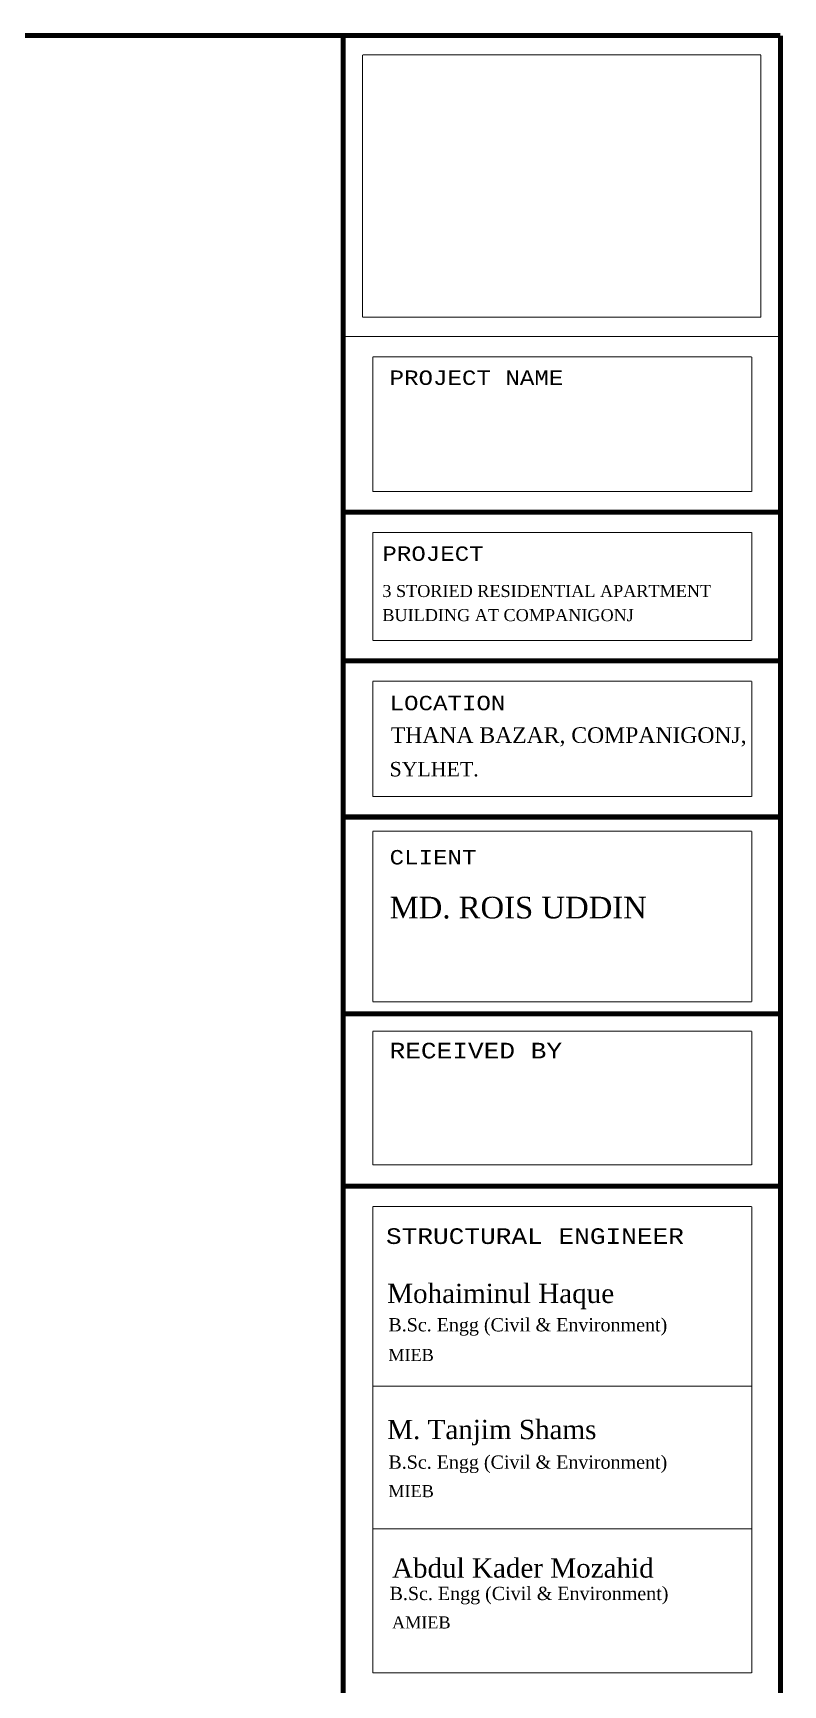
# Model space of a CAD drawing. Header units: millimetres. Extents: x 5 to 350, y 3 to 213.
# Drawn here: x 288.2 to 350.5, y 75.6 to 212.7 of the extents above; entities that cross this region are included whole.
import ezdxf

# ---------------------------------------------------------------- set-up
doc = ezdxf.new("R2010")
doc.units = ezdxf.units.MM
doc.layers.add('P', color=255, linetype='Continuous')
doc.layers.add('T', color=255, linetype='Continuous')
doc.styles.get("Standard").update_dxf_attribs({"font": 'arial.ttf'})

msp = doc.modelspace()

# ---------------------------------------------------------------- linework, layer by layer
at = {"layer": 'P'}
for points, const_width in [([(5.256, 212.513), (350.273, 212.513)], 0.423), ([(5.256, 212.513), (350.273, 212.513)], 0.423), ([(313.937, 3.14), (313.937, 212.513)], 0.423), ([(313.937, 212.513), (350.273, 212.513)], 0.423), ([(313.937, 3.14), (313.937, 212.513)], 0.423), ([(313.937, 212.513), (350.273, 212.513)], 0.423), ([(313.937, 187.537), (313.937, 212.513)], 0.085), ([(313.937, 212.513), (350.273, 212.513)], 0.085), ([(313.937, 187.537), (313.937, 212.513)], 0.085), ([(313.937, 212.513), (350.273, 212.513)], 0.085), ([(313.937, 187.537), (313.937, 212.513)], 0.085), ([(313.937, 212.513), (350.273, 212.513)], 0.085), ([(313.937, 187.537), (313.937, 212.513)], 0.085), ([(313.937, 212.513), (350.273, 212.513)], 0.085), ([(350.273, 212.513), (350.273, 3.14)], 0.423), ([(350.273, 212.513), (350.273, 3.14)], 0.423), ([(350.273, 212.513), (350.273, 3.14)], 0.423), ([(350.273, 212.513), (350.273, 3.14)], 0.423), ([(350.273, 212.513), (350.273, 187.537)], 0.085), ([(350.273, 212.513), (350.273, 187.537)], 0.085), ([(350.273, 212.513), (350.273, 187.537)], 0.085), ([(350.273, 212.513), (350.273, 187.537)], 0.085), ([(315.56, 189.142), (315.56, 210.908)], 0.085), ([(315.56, 210.908), (348.65, 210.908)], 0.085), ([(348.65, 210.908), (348.65, 189.142)], 0.085), ([(348.65, 189.142), (315.56, 189.142)], 0.085), ([(348.65, 189.142), (348.65, 189.142)], 0.085), ([(350.273, 187.537), (313.937, 187.537)], 0.085), ([(350.273, 187.537), (313.937, 187.537)], 0.085), ([(350.273, 187.537), (313.937, 187.537)], 0.085), ([(347.892, 187.537), (316.406, 187.537)], 0.085), ([(313.937, 3.14), (313.937, 185.085)], 0.085), ([(313.937, 3.14), (313.937, 185.085)], 0.085), ([(316.406, 174.66), (316.406, 185.843)], 0.085), ([(316.406, 174.66), (316.406, 185.843)], 0.085), ([(316.406, 185.843), (347.892, 185.843)], 0.085), ([(347.892, 185.843), (347.892, 174.66)], 0.085), ([(347.892, 185.843), (347.892, 174.66)], 0.085), ([(347.892, 185.843), (347.892, 185.843)], 0.085), ([(350.273, 185.085), (350.273, 3.14)], 0.085), ([(350.273, 185.085), (350.273, 3.14)], 0.085), ([(347.892, 174.66), (316.406, 174.66)], 0.085), ([(347.892, 174.66), (316.406, 174.66)], 0.085), ([(313.937, 172.967), (350.273, 172.967)], 0.423), ([(316.406, 162.313), (316.406, 171.274)], 0.085), ([(316.406, 162.313), (316.406, 171.274)], 0.085), ([(347.892, 171.274), (316.406, 171.274)], 0.085), ([(347.892, 171.274), (347.892, 162.313)], 0.085), ([(347.892, 171.274), (347.892, 162.313)], 0.085), ([(347.892, 162.313), (316.406, 162.313)], 0.085), ([(347.892, 162.313), (316.406, 162.313)], 0.085), ([(313.937, 160.62), (350.273, 160.62)], 0.423), ([(316.406, 149.348), (316.406, 158.926)], 0.085), ([(316.406, 158.926), (347.892, 158.926)], 0.085), ([(316.406, 149.348), (316.406, 158.926)], 0.085), ([(347.892, 158.926), (347.892, 149.348)], 0.085), ([(347.892, 158.926), (347.892, 149.348)], 0.085), ([(316.406, 149.348), (347.892, 149.348)], 0.085), ([(347.892, 149.348), (316.406, 149.348)], 0.085), ([(313.937, 147.655), (350.273, 147.655)], 0.423), ([(316.406, 132.327), (316.406, 146.473)], 0.085), ([(316.406, 132.327), (316.406, 146.473)], 0.085), ([(316.406, 146.473), (347.892, 146.473)], 0.085), ([(347.892, 146.473), (347.892, 132.327)], 0.085), ([(347.892, 146.473), (347.892, 132.327)], 0.085), ([(347.892, 132.327), (316.406, 132.327)], 0.085), ([(347.892, 132.327), (316.406, 132.327)], 0.085), ([(316.406, 132.327), (316.406, 132.327)], 0.085), ([(313.937, 131.322), (350.273, 131.322)], 0.423), ([(316.406, 118.78), (316.406, 129.875)], 0.085), ([(316.406, 118.78), (316.406, 129.875)], 0.085), ([(316.406, 129.875), (347.892, 129.875)], 0.085), ([(347.892, 129.875), (347.892, 118.78)], 0.085), ([(347.892, 129.875), (347.892, 118.78)], 0.085), ([(347.892, 118.78), (316.406, 118.78)], 0.085), ([(347.892, 118.78), (316.406, 118.78)], 0.085), ([(316.406, 118.78), (316.406, 118.78)], 0.085), ([(313.937, 117.016), (350.273, 117.016)], 0.423), ([(313.937, 117.016), (350.273, 117.016)], 0.423), ([(347.892, 115.323), (316.406, 115.323)], 0.085), ([(316.406, 115.323), (347.892, 115.323)], 0.085), ([(316.406, 76.623), (316.406, 115.323)], 0.085), ([(316.406, 76.623), (316.406, 115.323)], 0.085), ([(316.406, 76.623), (316.406, 115.323)], 0.085), ([(347.892, 115.323), (347.892, 115.323)], 0.085), ([(347.892, 76.623), (347.892, 115.323)], 0.085), ([(347.892, 76.623), (347.892, 115.323)], 0.085), ([(347.892, 115.323), (347.892, 76.623)], 0.085), ([(347.892, 100.418), (316.406, 100.418)], 0.085), ([(347.892, 88.565), (316.406, 88.565)], 0.085), ([(347.892, 76.623), (316.406, 76.623)], 0.085), ([(316.406, 76.623), (347.892, 76.623)], 0.085), ([(347.892, 76.623), (316.406, 76.623)], 0.085), ([(347.892, 76.623), (316.406, 76.623)], 0.085), ([(316.406, 76.623), (347.892, 76.623)], 0.085), ([(347.892, 76.623), (316.406, 76.623)], 0.085), ([(316.406, 76.623), (347.892, 76.623)], 0.085), ([(347.892, 76.623), (316.406, 76.623)], 0.085), ([(347.892, 76.623), (316.406, 76.623)], 0.085), ([(316.406, 76.623), (347.892, 76.623)], 0.085), ([(347.892, 76.623), (316.406, 76.623)], 0.085), ([(316.406, 76.623), (347.892, 76.623)], 0.085), ([(347.892, 76.623), (316.406, 76.623)], 0.085), ([(347.892, 76.623), (316.406, 76.623)], 0.085), ([(316.406, 76.623), (347.892, 76.623)], 0.085), ([(347.892, 76.623), (347.892, 76.623)], 0.085), ([(347.892, 76.623), (347.892, 76.623)], 0.085)]:
    msp.add_lwpolyline(points, dxfattribs=dict(at, const_width=const_width))

# ---------------------------------------------------------------- texts
at = {"layer": 'T', "attachment_point": 7}
for s, insert, char_height in [('{\\fCourier New|b0|i0|c0|p18;PROJECT NAME}', (317.8, 183.5), 1.2), ('{\\fCourier New|b0|i0|c0|p18;PROJECT}', (317.2, 168.9), 1.2), ('{\\fBook Antiqua|b0|i0|c0|p18;3 STORIED RESIDENTIAL APARTMENT}', (317.2, 165.9), 1), ('{\\fBook Antiqua|b0|i0|c0|p18;BUILDING AT COMPANIGONJ}', (317.2, 163.9), 1), ('{\\fCourier New|b0|i0|c0|p18;LOCATION}', (317.8, 156.5), 1.2), ('{\\fBook Antiqua|b0|i0|c0|p18;THANA BAZAR, COMPANIGONJ,}', (317.9, 153.5), 1.3), ('{\\fBook Antiqua|b0|i0|c0|p18;SYLHET.}', (317.8, 151), 1.2), ('{\\fCourier New|b0|i0|c0|p18;CLIENT}', (317.8, 143.7), 1.2), ('{\\fBook Antiqua|b0|i0|c0|p18;MD. ROIS UDDIN}', (317.8, 139.2), 1.8), ('{\\fCourier New|b0|i0|c0|p18;RECEIVED BY}', (317.8, 127.6), 1.3), ('{\\fCourier New|b0|i0|c0|p18;STRUCTURAL ENGINEER}', (317.5, 112.2), 1.3), ('{\\fBook Antiqua|b0|i0|c0|p18;Mohaiminul Haque}', (317.6, 106.8), 1.6), ('{\\fBook Antiqua|b0|i0|c0|p18;B.Sc. Engg (Civil & Environment)}', (317.7, 104.6), 1.1), ('{\\fBook Antiqua|b0|i0|c0|p18;MIEB}', (317.7, 102.5), 1), ('{\\fBook Antiqua|b0|i0|c0|p18;M. Tanjim Shams}', (317.6, 95.5), 1.6), ('{\\fBook Antiqua|b0|i0|c0|p18;B.Sc. Engg (Civil & Environment)}', (317.7, 93.2), 1.1), ('{\\fBook Antiqua|b0|i0|c0|p18;MIEB}', (317.7, 91.2), 1), ('{\\fBook Antiqua|b0|i0|c0|p18;Abdul Kader Mozahid}', (318, 84.5), 1.6), ('{\\fBook Antiqua|b0|i0|c0|p18;B.Sc. Engg (Civil & Environment)}', (317.8, 82.3), 1.1), ('{\\fBook Antiqua|b0|i0|c0|p18;AMIEB}', (318, 80.3), 1)]:
    msp.add_mtext(s, dxfattribs=dict(at, insert=insert, char_height=char_height))

doc.saveas('drawing.dxf')
